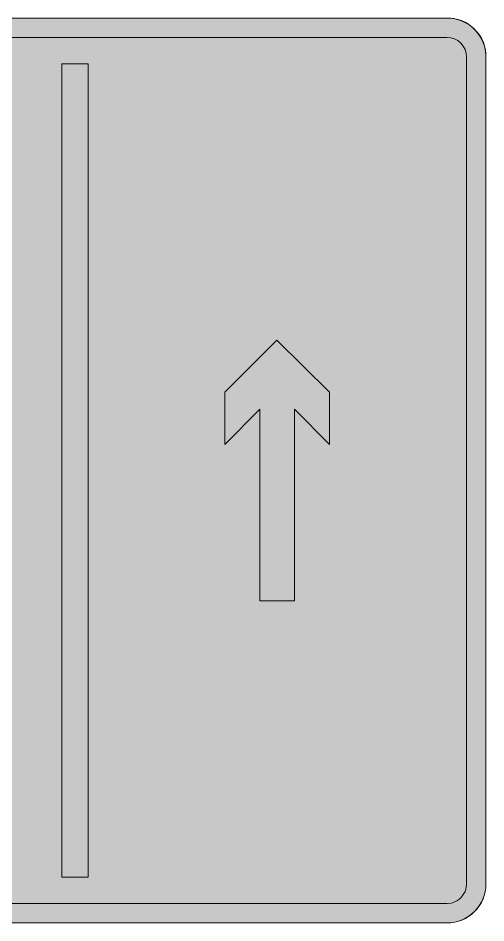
# Model space of a CAD drawing. Header units: metres. Extents: x 145 to 424, y 6 to 266.
# Drawn here: x 290.3 to 424.4, y 6.3 to 265.7 of the extents above; entities that cross this region are included whole.
import ezdxf

# ---------------------------------------------------------------- set-up
doc = ezdxf.new("R2010")
doc.units = ezdxf.units.M
for name, color, linetype, true_color in [('FILL_BLUE_0000FF', 7, 'Continuous', 0x0000ff), ('FILL_WHITE_FFFFFF', 7, 'Continuous', 0xffffff), ('STROKE_BLUE_0000FF', 7, 'Continuous', 0x0000ff)]:
    doc.layers.add(name, color=color, linetype=linetype, true_color=true_color)

msp = doc.modelspace()

# ---------------------------------------------------------------- hatches: boundary and pattern name
at = {"layer": 'FILL_BLUE_0000FF', "true_color": 0x0000ff}
h = msp.add_hatch(color=7, dxfattribs=at)
h.dxf.hatch_style = 1
h.paths.add_polyline_path([(155.09, 11.98), (154.06, 12.28), (153.13, 12.79), (152.28, 13.5), (151.57, 14.37), (151.07, 15.34), (150.76, 16.39), (150.66, 17.46), (150.66, 254.52), (150.71, 255.6), (151.02, 256.68), (151.22, 257.19), (151.52, 257.65), (152.28, 258.48), (153.15, 259.26), (154.13, 259.76), (155.17, 260.02), (156.24, 260.1), (413.28, 260.1), (414.35, 260.02), (415.4, 259.76), (416.37, 259.26), (417.24, 258.48), (417.95, 257.61), (418.46, 256.63), (418.76, 255.59), (418.86, 254.52), (418.86, 17.46), (418.75, 16.38), (418.5, 15.3), (417.94, 14.4), (417.24, 13.5), (416.32, 12.73), (415.26, 12.24), (414.82, 12.03), (414.34, 11.92), (413.28, 11.88), (156.24, 11.88), (155.09, 11.98)])
at = {"layer": 'FILL_WHITE_FFFFFF', "true_color": 0xffffff}
h = msp.add_hatch(color=7, dxfattribs=at)
h.dxf.hatch_style = 1
h.paths.add_polyline_path([(156.24, 6.3), (154.17, 6.46), (153.15, 6.68), (152.1, 7.02), (151.05, 7.49), (150.08, 8.08), (149.16, 8.77), (148.32, 9.54), (147.55, 10.38), (146.86, 11.3), (146.27, 12.27), (145.8, 13.32), (145.46, 14.37), (145.24, 15.39), (145.08, 17.46), (145.08, 254.52), (145.24, 256.59), (145.46, 257.61), (145.8, 258.66), (146.27, 259.71), (146.86, 260.69), (147.55, 261.6), (148.32, 262.44), (149.16, 263.21), (150.08, 263.9), (151.05, 264.49), (152.1, 264.96), (153.15, 265.3), (154.17, 265.52), (156.24, 265.68), (413.28, 265.68), (415.28, 265.52), (416.34, 265.3), (417.42, 264.96), (418.47, 264.49), (419.45, 263.9), (420.36, 263.21), (421.2, 262.44), (421.97, 261.6), (422.66, 260.69), (423.25, 259.71), (423.72, 258.66), (424.06, 257.61), (424.28, 256.59), (424.44, 254.52), (424.44, 17.46), (424.39, 16.33), (424.24, 15.24), (423.98, 14.18), (423.63, 13.16), (423.17, 12.19), (422.62, 11.26), (421.96, 10.37), (421.2, 9.54), (420.37, 8.78), (419.48, 8.12), (418.55, 7.57), (417.58, 7.11), (416.56, 6.76), (415.5, 6.5), (414.41, 6.35), (413.28, 6.3), (156.24, 6.3)])
h = msp.add_hatch(color=7, dxfattribs=at)
h.dxf.hatch_style = 1
h.paths.add_polyline_path([(310.32, 252.54), (310.32, 19.44), (302.76, 19.44), (302.76, 252.54), (310.32, 252.54)])
h = msp.add_hatch(color=7, dxfattribs=at)
h.dxf.hatch_style = 1
h.paths.add_polyline_path([(379.62, 143.46), (369.54, 153.54), (369.54, 98.64), (359.64, 98.64), (359.64, 153.54), (349.56, 143.46), (349.56, 158.4), (364.5, 173.34), (379.62, 158.4), (379.62, 143.46)])

# ---------------------------------------------------------------- linework, layer by layer
at = {"layer": 'FILL_BLUE_0000FF', "lineweight": 0, "true_color": 0x0000ff}
msp.add_lwpolyline([(156.24, 260.1), (413.28, 260.1), (414.35, 260.02), (415.4, 259.76), (416.37, 259.26), (417.24, 258.48), (417.95, 257.61), (418.46, 256.63), (418.76, 255.59), (418.86, 254.52), (418.86, 17.46), (418.75, 16.38), (418.5, 15.3), (417.94, 14.4), (417.24, 13.5), (416.32, 12.73), (415.26, 12.24), (414.82, 12.03), (414.34, 11.92), (413.28, 11.88), (156.24, 11.88)], dxfattribs=at)
at = {"layer": 'FILL_WHITE_FFFFFF', "lineweight": 0, "true_color": 0xffffff}
msp.add_lwpolyline([(156.24, 265.68), (413.28, 265.68), (415.28, 265.52), (416.34, 265.3), (417.42, 264.96), (418.47, 264.49), (419.45, 263.9), (420.36, 263.21), (421.2, 262.44), (421.97, 261.6), (422.66, 260.69), (423.25, 259.71), (423.72, 258.66), (424.06, 257.61), (424.28, 256.59), (424.44, 254.52), (424.44, 17.46), (424.39, 16.33), (424.24, 15.24), (423.98, 14.18), (423.63, 13.16), (423.17, 12.19), (422.62, 11.26), (421.96, 10.37), (421.2, 9.54), (420.37, 8.78), (419.48, 8.12), (418.55, 7.57), (417.58, 7.11), (416.56, 6.76), (415.5, 6.5), (414.41, 6.35), (413.28, 6.3), (156.24, 6.3)], dxfattribs=at)
for points in [[(310.32, 252.54), (310.32, 19.44), (302.76, 19.44), (302.76, 252.54)], [(379.62, 143.46), (369.54, 153.54), (369.54, 98.64), (359.64, 98.64), (359.64, 153.54), (349.56, 143.46), (349.56, 158.4), (364.5, 173.34), (379.62, 158.4)]]:
    msp.add_lwpolyline(points, close=True, dxfattribs=at)
at = {"layer": 'STROKE_BLUE_0000FF', "lineweight": 0, "true_color": 0x0000ff}
for points in [[(413.28, 265.68), (156.24, 265.68)], [(424.44, 254.52), (424.38, 255.68), (424.21, 256.81), (423.93, 257.89), (423.56, 258.92), (423.08, 259.9), (422.52, 260.82), (421.88, 261.68), (421.16, 262.46), (420.36, 263.18), (419.5, 263.81), (418.58, 264.36), (417.61, 264.82), (416.58, 265.19), (415.52, 265.46), (414.41, 265.62), (413.28, 265.68)], [(424.44, 17.46), (424.44, 254.52)], [(413.28, 6.3), (414.41, 6.36), (415.52, 6.53), (416.58, 6.81), (417.61, 7.18), (418.58, 7.66), (419.5, 8.22), (420.36, 8.86), (421.16, 9.58), (421.88, 10.38), (422.52, 11.24), (423.08, 12.16), (423.56, 13.13), (423.93, 14.16), (424.21, 15.22), (424.38, 16.33), (424.44, 17.46)], [(156.24, 6.3), (413.28, 6.3)]]:
    msp.add_lwpolyline(points, dxfattribs=at)

doc.saveas('drawing.dxf')
